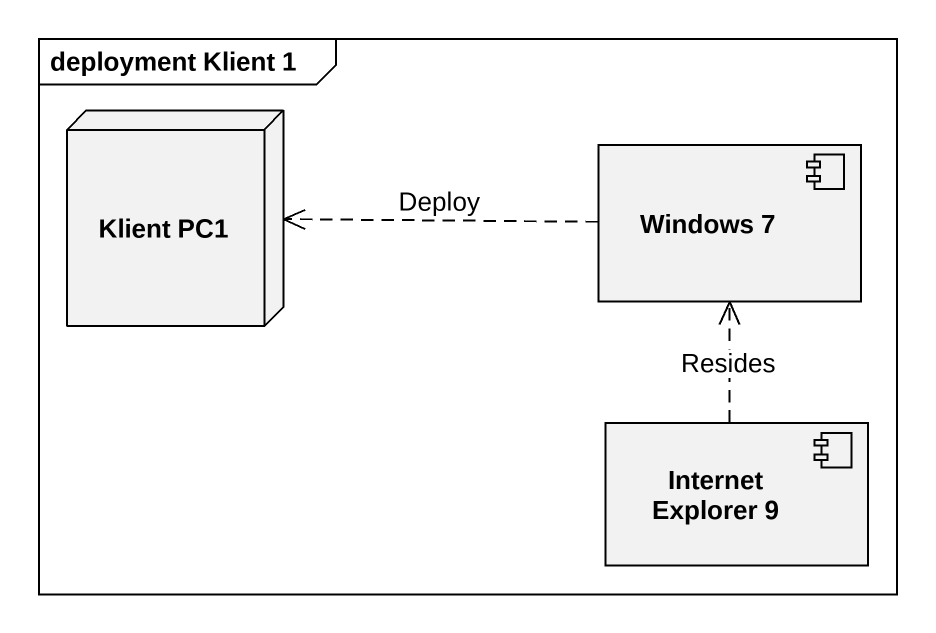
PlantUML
@startuml
mainframe deployment Klient 1
node "Klient PC1" as Klient_PC1
component "Windows 7" as Windows_7
component "Internet Explorer 9" as Internet_Explorer_9
Windows_7 .left.> Klient_PC1 : Deploy
Internet_Explorer_9 .up.> Windows_7 : Resides
@enduml
